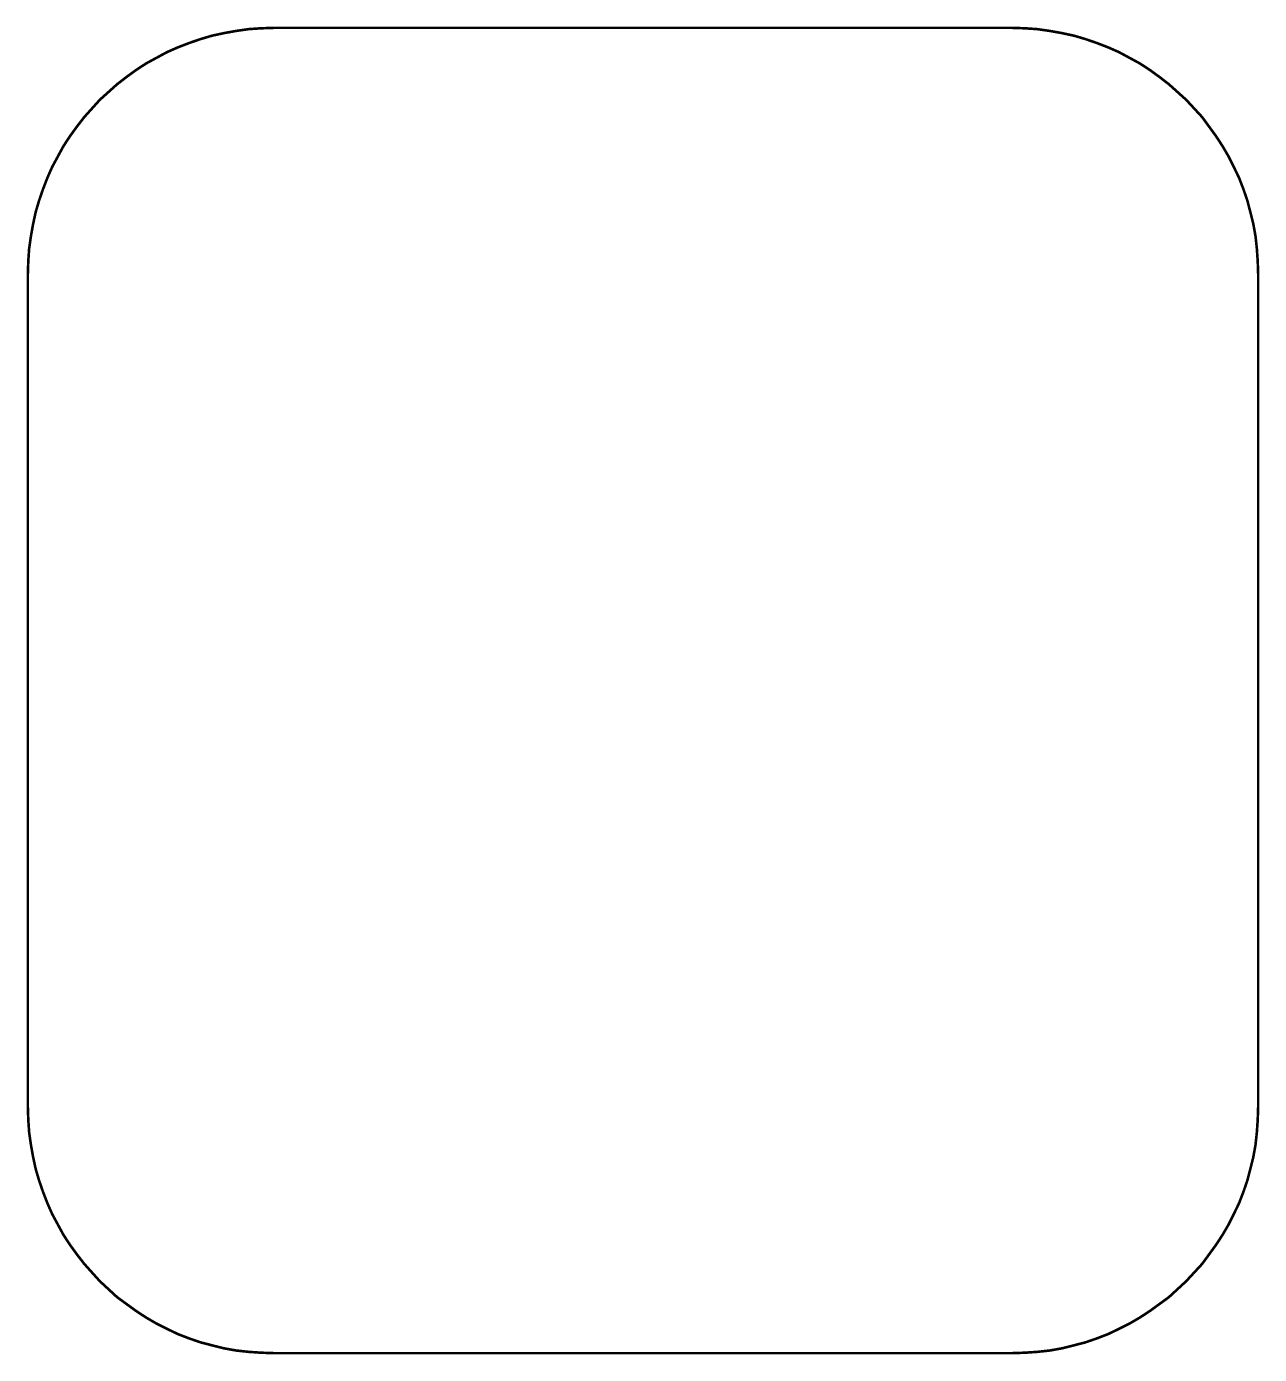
# Model space of a CAD drawing. Extents: x 0.05 to 4.79, y 0.05 to 5.16.
import ezdxf

# ---------------------------------------------------------------- set-up
doc = ezdxf.new("R2010")
doc.units = 0
doc.header["$LTSCALE"] = 0.166667
doc.layers.add('FOREGROUND', color=7, linetype='CONTINUOUS')

msp = doc.modelspace()

# ---------------------------------------------------------------- linework, layer by layer
at = {"layer": 'FOREGROUND', "linetype": 'CONTINUOUS', "const_width": 0.01}
msp.add_lwpolyline([(0.995, 5.153333), (3.835, 5.153333), (3.883333, 5.151667), (3.931667, 5.148333), (3.978333, 5.141667), (4.025, 5.133333), (4.071667, 5.123333), (4.116667, 5.11), (4.16, 5.095), (4.203333, 5.078333), (4.245, 5.06), (4.285, 5.038333), (4.325, 5.016667), (4.363333, 4.991667), (4.4, 4.965), (4.436667, 4.936667), (4.503333, 4.876667), (4.565, 4.81), (4.591667, 4.773333), (4.618333, 4.736667), (4.643333, 4.698333), (4.666667, 4.658333), (4.686667, 4.618333), (4.706667, 4.576667), (4.723333, 4.533333), (4.738333, 4.49), (4.75, 4.445), (4.761667, 4.398333), (4.77, 4.351667), (4.775, 4.305), (4.778333, 4.256667), (4.78, 4.208333), (4.78, 1.003333), (4.778333, 0.955), (4.775, 0.906667), (4.77, 0.86), (4.761667, 0.813333), (4.75, 0.766667), (4.738333, 0.721667), (4.723333, 0.678333), (4.706667, 0.635), (4.686667, 0.593333), (4.666667, 0.553333), (4.643333, 0.513333), (4.618333, 0.475), (4.591667, 0.438333), (4.565, 0.401667), (4.503333, 0.335), (4.436667, 0.273333), (4.4, 0.246667), (4.363333, 0.22), (4.325, 0.195), (4.285, 0.171667), (4.245, 0.151667), (4.203333, 0.131667), (4.16, 0.115), (4.116667, 0.1), (4.071667, 0.088333), (4.025, 0.076667), (3.978333, 0.068333), (3.931667, 0.063333), (3.883333, 0.06), (3.835, 0.058333), (0.995, 0.058333), (0.946667, 0.06), (0.898333, 0.063333), (0.851667, 0.068333), (0.805, 0.076667), (0.758333, 0.088333), (0.713333, 0.1), (0.67, 0.115), (0.626667, 0.131667), (0.585, 0.151667), (0.545, 0.171667), (0.505, 0.195), (0.466667, 0.22), (0.43, 0.246667), (0.393333, 0.273333), (0.326667, 0.335), (0.266667, 0.401667), (0.238333, 0.438333), (0.211667, 0.475), (0.186667, 0.513333), (0.165, 0.553333), (0.143333, 0.593333), (0.125, 0.635), (0.108333, 0.678333), (0.093333, 0.721667), (0.08, 0.766667), (0.07, 0.813333), (0.061667, 0.86), (0.055, 0.906667), (0.051667, 0.955), (0.05, 1.003333), (0.05, 4.208333), (0.051667, 4.256667), (0.055, 4.305), (0.061667, 4.351667), (0.07, 4.398333), (0.08, 4.445), (0.093333, 4.49), (0.108333, 4.533333), (0.125, 4.576667), (0.143333, 4.618333), (0.165, 4.658333), (0.186667, 4.698333), (0.211667, 4.736667), (0.238333, 4.773333), (0.266667, 4.81), (0.326667, 4.876667), (0.393333, 4.936667), (0.43, 4.965), (0.466667, 4.991667), (0.505, 5.016667), (0.545, 5.038333), (0.585, 5.06), (0.626667, 5.078333), (0.67, 5.095), (0.713333, 5.11), (0.758333, 5.123333), (0.805, 5.133333), (0.851667, 5.141667), (0.898333, 5.148333), (0.946667, 5.151667)], close=True, dxfattribs=at)
at = {"layer": 'FOREGROUND', "color": 7, "linetype": 'CONTINUOUS'}
msp.add_lwpolyline([(0.995, 5.153333), (3.835, 5.153333), (3.883333, 5.151667), (3.931667, 5.148333), (3.978333, 5.141667), (4.025, 5.133333), (4.071667, 5.123333), (4.116667, 5.11), (4.16, 5.095), (4.203333, 5.078333), (4.245, 5.06), (4.285, 5.038333), (4.325, 5.016667), (4.363333, 4.991667), (4.4, 4.965), (4.436667, 4.936667), (4.503333, 4.876667), (4.565, 4.81), (4.591667, 4.773333), (4.618333, 4.736667), (4.643333, 4.698333), (4.666667, 4.658333), (4.686667, 4.618333), (4.706667, 4.576667), (4.723333, 4.533333), (4.738333, 4.49), (4.75, 4.445), (4.761667, 4.398333), (4.77, 4.351667), (4.775, 4.305), (4.778333, 4.256667), (4.78, 4.208333), (4.78, 1.003333), (4.778333, 0.955), (4.775, 0.906667), (4.77, 0.86), (4.761667, 0.813333), (4.75, 0.766667), (4.738333, 0.721667), (4.723333, 0.678333), (4.706667, 0.635), (4.686667, 0.593333), (4.666667, 0.553333), (4.643333, 0.513333), (4.618333, 0.475), (4.591667, 0.438333), (4.565, 0.401667), (4.503333, 0.335), (4.436667, 0.273333), (4.4, 0.246667), (4.363333, 0.22), (4.325, 0.195), (4.285, 0.171667), (4.245, 0.151667), (4.203333, 0.131667), (4.16, 0.115), (4.116667, 0.1), (4.071667, 0.088333), (4.025, 0.076667), (3.978333, 0.068333), (3.931667, 0.063333), (3.883333, 0.06), (3.835, 0.058333), (0.995, 0.058333), (0.946667, 0.06), (0.898333, 0.063333), (0.851667, 0.068333), (0.805, 0.076667), (0.758333, 0.088333), (0.713333, 0.1), (0.67, 0.115), (0.626667, 0.131667), (0.585, 0.151667), (0.545, 0.171667), (0.505, 0.195), (0.466667, 0.22), (0.43, 0.246667), (0.393333, 0.273333), (0.326667, 0.335), (0.266667, 0.401667), (0.238333, 0.438333), (0.211667, 0.475), (0.186667, 0.513333), (0.165, 0.553333), (0.143333, 0.593333), (0.125, 0.635), (0.108333, 0.678333), (0.093333, 0.721667), (0.08, 0.766667), (0.07, 0.813333), (0.061667, 0.86), (0.055, 0.906667), (0.051667, 0.955), (0.05, 1.003333), (0.05, 4.208333), (0.051667, 4.256667), (0.055, 4.305), (0.061667, 4.351667), (0.07, 4.398333), (0.08, 4.445), (0.093333, 4.49), (0.108333, 4.533333), (0.125, 4.576667), (0.143333, 4.618333), (0.165, 4.658333), (0.186667, 4.698333), (0.211667, 4.736667), (0.238333, 4.773333), (0.266667, 4.81), (0.326667, 4.876667), (0.393333, 4.936667), (0.43, 4.965), (0.466667, 4.991667), (0.505, 5.016667), (0.545, 5.038333), (0.585, 5.06), (0.626667, 5.078333), (0.67, 5.095), (0.713333, 5.11), (0.758333, 5.123333), (0.805, 5.133333), (0.851667, 5.141667), (0.898333, 5.148333), (0.946667, 5.151667)], close=True, dxfattribs=at)

doc.saveas('drawing.dxf')
